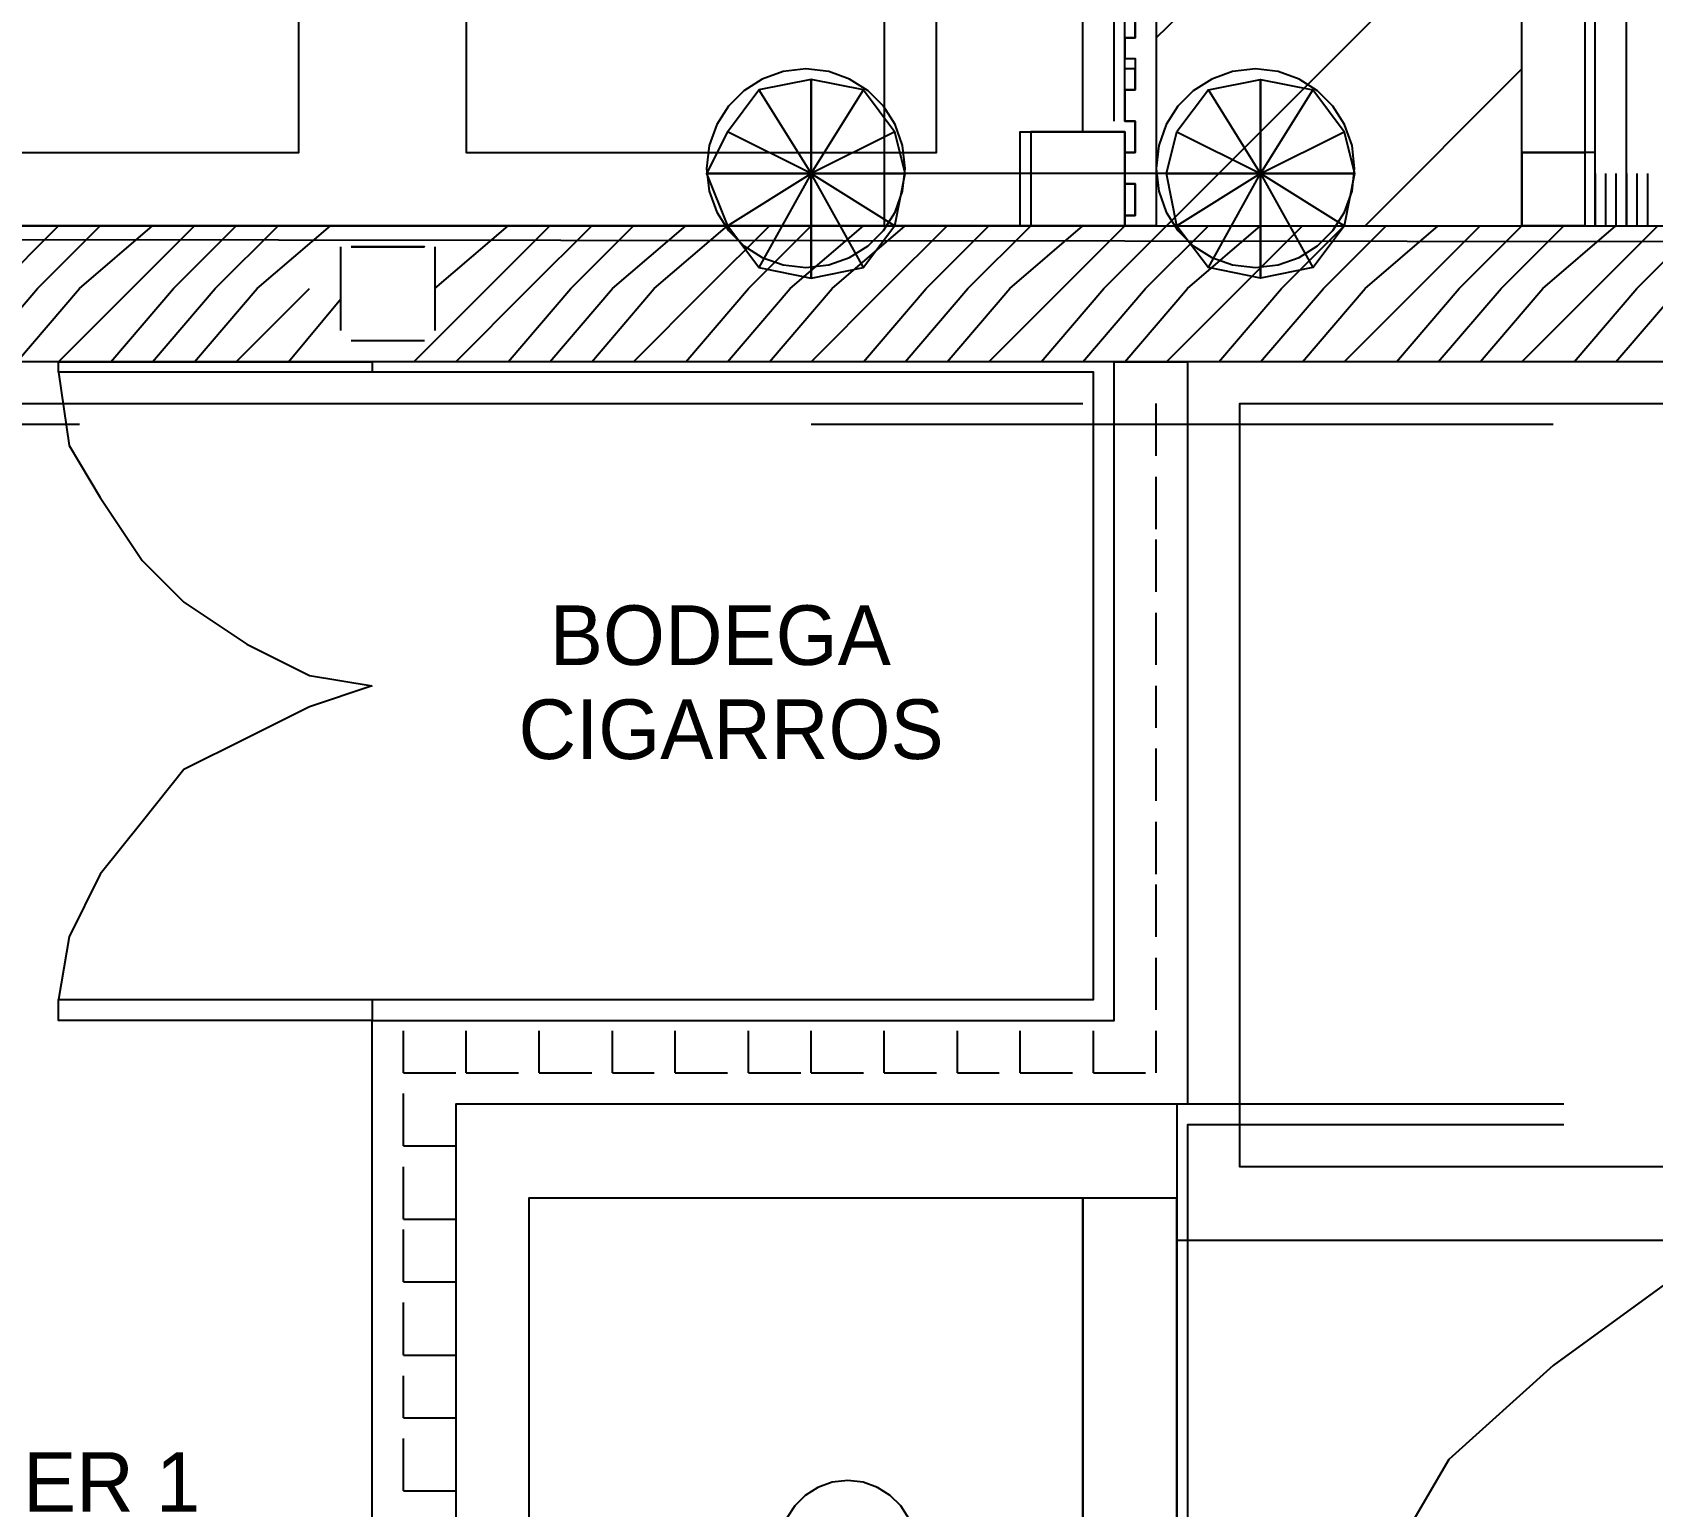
# Model space of a CAD drawing. Header units: metres. Extents: x 1 to 213, y 1 to 147.
# Drawn here: x 83.113 to 84.753, y 97.139 to 98.631 of the extents above; entities that cross this region are included whole.
import ezdxf

# ---------------------------------------------------------------- set-up
doc = ezdxf.new("R2010")
doc.units = ezdxf.units.M
doc.layers.add('00-BASE-ARQUITECTURA', color=8, linetype='Continuous')
doc.layers.add('00-BASE-TEXTO', color=8, linetype='Continuous')

msp = doc.modelspace()

# ---------------------------------------------------------------- linework, layer by layer
at = {"layer": '00-BASE-ARQUITECTURA'}
for points in [[(84.6949, 98.5096), (84.6949, 101.0073), (80.4615, 101.0073), (80.5144, 101.0073), (74.0798, 101.0073), (74.0269, 101.0073), (70.6402, 100.9861), (70.6402, 100.0442)], [(84.6208, 98.5096), (84.6208, 100.9332), (80.5356, 100.9332), (80.5356, 99.441), (73.9528, 99.441), (73.9528, 100.9332), (70.7143, 100.912), (70.7143, 100.0442)], [(84.6208, 98.4355), (84.6208, 100.9332), (80.5356, 100.9332), (80.5356, 99.441), (77.4241, 99.441), (73.9528, 99.441), (73.9528, 100.9332), (72.4394, 100.9332)], [(84.1763, 98.5308), (84.1763, 99.1764)], [(84.208, 98.5414), (84.208, 99.1764)], [(84.2186, 98.5414), (84.2186, 99.1552)], [(84.2503, 98.626), (84.6208, 98.9859)], [(84.2609, 98.4355), (84.6208, 98.7954)], [(84.7266, 98.4355), (84.7266, 98.7213)], [(84.2292, 98.6578), (84.2292, 98.626), (84.2186, 98.626), (84.2186, 98.6049), (84.2292, 98.6049), (84.2292, 98.5731), (84.2186, 98.5731), (84.2186, 98.5414), (84.2292, 98.5414), (84.2292, 98.5096), (84.2186, 98.5096), (84.2186, 98.4779), (84.2292, 98.4779), (84.2292, 98.4461), (84.2186, 98.4461), (84.2186, 98.4355), (84.2186, 98.4461), (84.2292, 98.4461), (84.2292, 98.4779), (84.2186, 98.4779), (84.2186, 98.5096), (84.2292, 98.5096), (84.2292, 98.5414), (84.2186, 98.5414), (84.2186, 98.5731), (84.2292, 98.5731), (84.2292, 98.5943), (84.2186, 98.5943), (84.2186, 98.626), (84.2292, 98.626), (84.2292, 98.6578)], [(83.8958, 98.3932), (83.9189, 98.3959), (83.94, 98.4034), (83.9587, 98.4153), (83.9743, 98.4309), (83.9861, 98.4495), (83.9937, 98.4707), (83.9963, 98.4937), (83.9937, 98.5168), (83.9861, 98.538), (83.9743, 98.5566), (83.9587, 98.5722), (83.94, 98.5841), (83.9189, 98.5916), (83.8958, 98.5943), (83.8728, 98.5916), (83.8516, 98.5841), (83.8329, 98.5722), (83.8174, 98.5566), (83.8055, 98.538), (83.7979, 98.5168), (83.7953, 98.4937), (83.7979, 98.4707), (83.8055, 98.4495), (83.8174, 98.4309), (83.8329, 98.4153), (83.8516, 98.4034), (83.8728, 98.3959), (83.8958, 98.3932)], [(84.3509, 98.3932), (84.3739, 98.3959), (84.3951, 98.4034), (84.4138, 98.4153), (84.4293, 98.4309), (84.4412, 98.4495), (84.4488, 98.4707), (84.4514, 98.4937), (84.4488, 98.5168), (84.4412, 98.538), (84.4293, 98.5566), (84.4138, 98.5722), (84.3951, 98.5841), (84.3739, 98.5916), (84.3509, 98.5943), (84.3278, 98.5916), (84.3067, 98.5841), (84.288, 98.5722), (84.2724, 98.5566), (84.2606, 98.538), (84.253, 98.5168), (84.2503, 98.4937), (84.253, 98.4707), (84.2606, 98.4495), (84.2724, 98.4309), (84.288, 98.4153), (84.3067, 98.4034), (84.3278, 98.3959), (84.3509, 98.3932)], [(84.462, 98.4355), (84.6208, 98.5943)], [(83.8482, 98.5731), (83.9011, 98.4884), (83.8164, 98.5308), (83.8482, 98.5731)], [(83.9011, 98.5837), (83.8482, 98.5731), (83.9011, 98.4884), (83.9011, 98.5837)], [(83.9011, 98.4884), (83.954, 98.5731), (83.9011, 98.5837), (83.9011, 98.4884)], [(83.9858, 98.5308), (83.9011, 98.4884), (83.954, 98.5731), (83.9858, 98.5308)], [(84.2715, 98.5308), (84.3562, 98.4884), (84.3033, 98.5731), (84.2715, 98.5308)], [(84.3562, 98.4884), (84.3033, 98.5731), (84.3562, 98.5837), (84.3562, 98.4884)], [(84.3562, 98.5837), (84.4091, 98.5731), (84.3562, 98.4884), (84.3562, 98.5837)], [(84.4091, 98.5731), (84.3562, 98.4884), (84.4409, 98.5308), (84.4091, 98.5731)], [(83.9011, 98.4884), (83.8164, 98.5308), (83.7953, 98.4884), (83.9011, 98.4884)], [(83.9963, 98.4884), (83.9858, 98.5308), (83.9011, 98.4884), (83.9963, 98.4884)], [(84.2609, 98.4884), (84.2715, 98.5308), (84.3562, 98.4884), (84.2609, 98.4884)], [(84.3562, 98.4884), (84.4409, 98.5308), (84.4514, 98.4884), (84.3562, 98.4884)], [(83.7953, 98.4884), (83.8164, 98.4355), (83.9011, 98.4884), (83.7953, 98.4884)], [(83.8164, 98.4355), (83.9011, 98.4884), (83.8482, 98.3932), (83.8164, 98.4355)], [(83.9011, 98.4884), (83.8482, 98.3932), (83.9011, 98.3826), (83.9011, 98.4884)], [(83.9011, 98.3826), (83.954, 98.3932), (83.9011, 98.4884), (83.9011, 98.3826)], [(83.954, 98.3932), (83.9011, 98.4884), (83.9858, 98.4355), (83.954, 98.3932)], [(83.9011, 98.4884), (83.9858, 98.4355), (83.9963, 98.4884), (83.9011, 98.4884)], [(84.3562, 98.4884), (83.9011, 98.4884)], [(84.3562, 98.4884), (84.2715, 98.4355), (84.2609, 98.4884), (84.3562, 98.4884)], [(84.3033, 98.3932), (84.3562, 98.4884), (84.2715, 98.4355), (84.3033, 98.3932)], [(84.3562, 98.3826), (84.3033, 98.3932), (84.3562, 98.4884), (84.3562, 98.3826)], [(84.4514, 98.4884), (84.4409, 98.4355), (84.3562, 98.4884), (84.4514, 98.4884)], [(84.4409, 98.4355), (84.3562, 98.4884), (84.4091, 98.3932), (84.4409, 98.4355)], [(84.3562, 98.4884), (84.4091, 98.3932), (84.3562, 98.3826), (84.3562, 98.4884)], [(84.6949, 98.4884), (84.6949, 98.4779), (84.6949, 98.4673), (84.6949, 98.4567), (84.6949, 98.4461), (84.6949, 98.4355)], [(84.6949, 98.4884), (84.6949, 98.4779), (84.6949, 98.4673), (84.6949, 98.4567), (84.6949, 98.4461), (84.6949, 98.4355)], [(84.7054, 98.4884), (84.7054, 98.4779), (84.7054, 98.4673), (84.7054, 98.4567), (84.7054, 98.4461), (84.7054, 98.4355)], [(84.7054, 98.4884), (84.7054, 98.4779), (84.7054, 98.4673), (84.7054, 98.4567), (84.7054, 98.4461), (84.7054, 98.4355)], [(84.716, 98.4884), (84.716, 98.4779), (84.716, 98.4673), (84.716, 98.4567), (84.716, 98.4461), (84.716, 98.4355)], [(84.716, 98.4884), (84.716, 98.4779), (84.716, 98.4673), (84.716, 98.4567), (84.716, 98.4461), (84.716, 98.4355)], [(84.7266, 98.4884), (84.7266, 98.4779), (84.7266, 98.4673), (84.7266, 98.4567), (84.7266, 98.4461), (84.7266, 98.4355)], [(84.7266, 98.4884), (84.7266, 98.4779), (84.7266, 98.4673), (84.7266, 98.4567), (84.7266, 98.4461), (84.7266, 98.4355)], [(84.7372, 98.4884), (84.7372, 98.4779), (84.7372, 98.4673), (84.7372, 98.4567), (84.7372, 98.4461), (84.7372, 98.4355)], [(84.7372, 98.4884), (84.7372, 98.4779), (84.7372, 98.4673), (84.7372, 98.4567), (84.7372, 98.4461), (84.7372, 98.4355)], [(84.7478, 98.4884), (84.7478, 98.4779), (84.7478, 98.4673), (84.7478, 98.4567), (84.7478, 98.4461), (84.7478, 98.4355)], [(84.7478, 98.4884), (84.7478, 98.4779), (84.7478, 98.4673), (84.7478, 98.4567), (84.7478, 98.4461), (84.7478, 98.4355)], [(72.2171, 98.4355), (88.9388, 98.4355), (88.9388, 96.5835), (89.4362, 96.5835), (89.4362, 95.6839), (88.9811, 95.6839), (88.9811, 93.6519), (88.8012, 93.6519), (88.8012, 93.6836), (85.3404, 93.6836), (84.3138, 93.6836), (84.3138, 93.7048), (83.573, 93.7048), (83.573, 92.3501), (80.1652, 92.3501), (80.1652, 93.6836), (78.3766, 93.6836), (78.3766, 92.3819), (73.4554, 92.3819), (73.4554, 93.6836), (72.2277, 93.6836), (72.2171, 98.4355)], [(72.2171, 98.4355), (88.9599, 98.4355), (88.9599, 96.5835), (89.4573, 96.5835), (89.4573, 95.6839), (88.9917, 95.6839), (88.9917, 93.6413), (88.8223, 93.6413), (88.8223, 93.6836), (85.351, 93.6836), (84.3244, 93.6836), (84.3244, 93.7048), (83.5836, 93.7048), (83.5836, 92.3395), (80.1652, 92.3395), (80.1652, 93.6836), (78.3766, 93.6836), (78.3766, 92.3819), (73.4554, 92.3819), (73.4554, 93.6836), (72.2277, 93.6836), (72.2171, 98.4355)], [(72.2171, 98.4355), (88.9599, 98.4355), (88.9917, 93.6413), (88.8223, 93.6413), (88.8223, 93.6836), (85.351, 93.6836), (84.3244, 93.6836), (84.3244, 93.7048), (83.5836, 93.7048), (83.5836, 92.3395), (80.1652, 92.3395), (80.1652, 93.6836), (78.3766, 93.6836), (78.3766, 92.3819), (73.4554, 92.3819), (73.4554, 93.6836), (72.2277, 93.6836), (72.2171, 98.4355)], [(72.2171, 98.4355), (88.9599, 98.4144), (88.9599, 96.5835), (89.4573, 96.5835), (89.4573, 95.6839), (88.9917, 95.6839), (88.9917, 93.6413), (88.8223, 93.6413), (88.8223, 93.6836), (85.351, 93.6836), (83.5836, 93.7048), (83.5836, 92.3395), (80.1652, 92.3395), (80.1652, 93.6836), (78.3766, 93.6836), (78.3766, 92.3819), (73.4659, 92.3819), (73.4554, 93.6836), (72.2277, 93.6836), (72.2171, 98.4355)], [(88.9917, 95.6839), (88.9917, 93.6413), (88.8118, 93.6413), (88.8118, 98.2979), (81.2341, 98.2979), (81.2341, 98.4355), (88.9493, 98.4355), (88.9493, 96.4564), (88.9493, 95.8214)], [(82.8216, 98.4355), (84.1128, 98.4355)], [(83.0121, 98.2979), (83.0756, 98.372), (83.1391, 98.4355)], [(83.0544, 98.2979), (83.1179, 98.372), (83.1814, 98.4355)], [(83.0862, 98.4355), (83.1497, 98.4355)], [(83.0968, 98.2979), (83.1603, 98.372), (83.2343, 98.4355)], [(83.1391, 98.2979), (83.2132, 98.372), (83.2767, 98.4355)], [(83.1814, 98.4355), (83.2449, 98.4355)], [(83.192, 98.2979), (83.2555, 98.372), (83.319, 98.4355)], [(83.2343, 98.2979), (83.2978, 98.372), (83.3614, 98.4355)], [(83.2767, 98.4355), (83.3402, 98.4355)], [(83.2767, 98.2979), (83.3402, 98.372), (83.4143, 98.4355)], [(83.3719, 98.4355), (83.4249, 98.4355)], [(83.4566, 98.4355), (83.5201, 98.4355)], [(83.4989, 98.2979), (83.5201, 98.3191), (83.573, 98.372), (83.6365, 98.4355)], [(83.5201, 98.372), (83.5942, 98.4355)], [(83.5413, 98.2979), (83.6154, 98.372), (83.6789, 98.4355)], [(83.5518, 98.4355), (83.6154, 98.4355)], [(83.5942, 98.2979), (83.6577, 98.372), (83.7212, 98.4355)], [(83.6365, 98.2979), (83.7, 98.372), (83.7741, 98.4355)], [(83.6471, 98.4355), (83.7106, 98.4355)], [(83.6789, 98.2979), (83.7423, 98.372), (83.8164, 98.4355)], [(83.7212, 98.2979), (83.7953, 98.372), (83.8588, 98.4355)], [(83.7423, 98.4355), (83.8058, 98.4355)], [(83.7741, 98.2979), (83.8376, 98.372), (83.9011, 98.4355)], [(83.8164, 98.2979), (83.8799, 98.372), (83.954, 98.4355)], [(83.8376, 98.4355), (83.9011, 98.4355)], [(83.8588, 98.2979), (83.9223, 98.372), (83.9963, 98.4355)], [(83.9011, 98.2979), (83.9752, 98.372), (84.0387, 98.4355)], [(83.9329, 98.4355), (83.9963, 98.4355)], [(83.954, 98.2979), (84.0175, 98.372), (84.081, 98.4355)], [(83.9963, 98.2979), (84.0598, 98.372), (84.1234, 98.4355)], [(84.0281, 98.4355), (84.081, 98.4355)], [(84.0387, 98.2979), (84.1022, 98.372), (84.1763, 98.4355)], [(84.081, 98.2979), (84.1551, 98.372), (84.2186, 98.4355)], [(84.1128, 98.4355), (84.1763, 98.4355)], [(84.1339, 98.2979), (84.1974, 98.372), (84.2609, 98.4355)], [(84.1763, 98.2979), (84.2398, 98.372), (84.3033, 98.4355)], [(84.208, 98.4355), (84.2715, 98.4355)], [(84.2186, 98.2979), (84.2821, 98.372), (84.3562, 98.4355)], [(84.2609, 98.2979), (84.335, 98.372), (84.3985, 98.4355)], [(84.3033, 98.4355), (84.3668, 98.4355)], [(84.3138, 98.2979), (84.3774, 98.372), (84.4409, 98.4355)], [(84.3562, 98.2979), (84.4197, 98.372), (84.4832, 98.4355)], [(84.3985, 98.4355), (84.462, 98.4355)], [(84.3985, 98.2979), (84.462, 98.372), (84.5361, 98.4355)], [(84.4409, 98.2979), (84.5149, 98.372), (84.5784, 98.4355)], [(84.4938, 98.4355), (84.5573, 98.4355)], [(84.4938, 98.2979), (84.5573, 98.372), (84.6208, 98.4355)], [(84.5361, 98.2979), (84.5996, 98.372), (84.6631, 98.4355)], [(84.5784, 98.2979), (84.6419, 98.372), (84.716, 98.4355)], [(84.589, 98.4355), (84.6525, 98.4355)], [(84.6208, 98.2979), (84.6949, 98.372), (84.7583, 98.4355)], [(84.6737, 98.2979), (84.7372, 98.372), (84.8007, 98.4355)], [(84.6843, 98.4355), (84.7372, 98.4355)], [(84.716, 98.2979), (84.7795, 98.372), (84.843, 98.4355)], [(83.4249, 98.3297), (83.4249, 98.4144)], [(83.4249, 98.3297), (83.4249, 98.4144)], [(83.5095, 98.4144), (83.5095, 98.4144), (83.4354, 98.4144)], [(83.4354, 98.4144), (83.5095, 98.4144)], [(83.5201, 98.4144), (83.5201, 98.3297)], [(83.5201, 98.4144), (83.5201, 98.3297)], [(83.319, 98.2979), (83.3931, 98.372)], [(83.3719, 98.2979), (83.4249, 98.3615)], [(83.5095, 98.3191), (83.4354, 98.3191)], [(83.5095, 98.3191), (83.4354, 98.3191)], [(81.2976, 95.2923), (83.4566, 95.2923), (83.4566, 97.6312), (84.208, 97.6312), (84.208, 98.2979), (84.2821, 98.2979), (84.2821, 97.5465), (83.5413, 97.5465), (83.5413, 95.2923), (84.2821, 95.2923), (84.2821, 95.2182), (81.2024, 95.2182), (81.2024, 97.1338), (81.2976, 97.1338), (81.2976, 95.2923)], [(83.4566, 97.6312), (84.208, 97.6312), (84.208, 98.2979), (83.4566, 98.2979)], [(83.1391, 98.2874), (83.1497, 98.2133), (83.1814, 98.1604), (83.2238, 98.0969), (83.2661, 98.0545), (83.3296, 98.0122), (83.3931, 97.9804), (83.4566, 97.9699)], [(83.4566, 97.6524), (84.1869, 97.6524), (84.1869, 98.2874), (83.4566, 98.2874)], [(83.0438, 98.2556), (84.1763, 98.2556)], [(84.2503, 98.2027), (84.2503, 98.2556)], [(84.3668, 98.2556), (84.5467, 98.2556)], [(84.7372, 98.2556), (85.859, 98.2556)], [(83.1603, 98.2344), (82.049, 98.2344)], [(84.6525, 98.2344), (83.9011, 98.2344)], [(84.2503, 98.1286), (84.2503, 98.1815)], [(84.2503, 98.0651), (84.2503, 98.118)], [(84.2503, 97.991), (84.2503, 98.0439)], [(83.4566, 97.9699), (83.3931, 97.9487), (83.3296, 97.9169), (83.2661, 97.8852), (83.2238, 97.8323), (83.1814, 97.7794), (83.1497, 97.7159), (83.1391, 97.6524)], [(84.2503, 97.9275), (84.2503, 97.9699)], [(84.2503, 97.8535), (84.2503, 97.9064)], [(84.2503, 97.7794), (84.2503, 97.8323)], [(84.2503, 97.7159), (84.2503, 97.7688)], [(84.2503, 97.6418), (84.2503, 97.6947)], [(83.4883, 97.5783), (83.4883, 97.6206)], [(83.5518, 97.5783), (83.5518, 97.6206)], [(83.6259, 97.5783), (83.6259, 97.6206)], [(83.7, 97.5783), (83.7, 97.6206)], [(83.7635, 97.5783), (83.7635, 97.6206)], [(83.8376, 97.5783), (83.8376, 97.6206)], [(83.9011, 97.5783), (83.9011, 97.6206)], [(83.9752, 97.5783), (83.9752, 97.6206)], [(84.0493, 97.5783), (84.0493, 97.6206)], [(84.1128, 97.5783), (84.1128, 97.6206)], [(84.1869, 97.5783), (84.1869, 97.6206)], [(84.2503, 97.5783), (84.2503, 97.6206)], [(83.4883, 97.5783), (83.5413, 97.5783)], [(83.5518, 97.5783), (83.6048, 97.5783)], [(83.6259, 97.5783), (83.6789, 97.5783)], [(83.7, 97.5783), (83.7423, 97.5783)], [(83.7635, 97.5783), (83.8164, 97.5783)], [(83.8376, 97.5783), (83.8905, 97.5783)], [(83.9011, 97.5783), (83.954, 97.5783)], [(83.9752, 97.5783), (84.0281, 97.5783)], [(84.0493, 97.5783), (84.0916, 97.5783)], [(84.1128, 97.5783), (84.1657, 97.5783)], [(84.1869, 97.5783), (84.2398, 97.5783)], [(83.4883, 97.5042), (83.4883, 97.5571)], [(84.6631, 97.5465), (84.2715, 97.5465), (84.2715, 97.0491)], [(84.6631, 97.5254), (84.2821, 97.5254), (84.2821, 97.0385)], [(83.4883, 97.5042), (83.5413, 97.5042)], [(83.4883, 97.4301), (83.4883, 97.483)], [(83.4883, 97.4301), (83.5413, 97.4301)], [(83.4883, 97.3666), (83.4883, 97.4195)], [(84.2715, 97.4089), (84.8853, 97.4089), (84.8748, 97.3031), (84.8536, 97.2079), (84.8113, 97.1126), (84.7478, 97.0174), (84.6737, 96.9433), (84.5784, 96.8798), (84.4832, 96.8375), (84.3774, 96.8163), (84.2715, 96.8057)], [(83.4883, 97.3666), (83.5413, 97.3666)], [(84.7689, 97.3666), (84.6525, 97.2819), (84.5467, 97.1867), (84.4726, 97.0597), (84.4197, 96.9327), (84.3985, 96.7845), (84.3985, 96.6469), (84.4197, 96.5094), (84.4409, 96.4564)], [(83.4883, 97.2925), (83.4883, 97.3455)], [(83.4883, 97.2925), (83.5413, 97.2925)], [(83.4883, 97.229), (83.4883, 97.2714)], [(83.4883, 97.229), (83.5413, 97.229)], [(83.4883, 97.1549), (83.4883, 97.2079)], [(83.9999, 97.127), (83.9918, 97.1398), (83.9812, 97.1504), (83.9684, 97.1585), (83.9539, 97.1637), (83.9381, 97.1655), (83.9224, 97.1637), (83.9079, 97.1585), (83.8951, 97.1504), (83.8845, 97.1398), (83.8763, 97.127)], [(83.4883, 97.1549), (83.5413, 97.1549)]]:
    msp.add_lwpolyline(points, dxfattribs=at)
for points in [[(82.684, 99.3245), (84.2503, 99.3245), (84.2503, 98.4355), (82.684, 98.4355)], [(83.3825, 99.0599), (82.9063, 99.0599), (82.9063, 98.5096), (83.3825, 98.5096)], [(84.0281, 99.0599), (83.5518, 99.0599), (83.5518, 98.5096), (84.0281, 98.5096)], [(83.9752, 98.4355), (82.9698, 98.4355), (82.9698, 98.7848), (83.9752, 98.7848)], [(85.2875, 98.4355), (85.2875, 98.753), (84.6843, 98.753), (84.6843, 98.4355)], [(84.2186, 98.4355), (84.1128, 98.4355), (84.1128, 98.5308), (84.2186, 98.5308)], [(84.2186, 98.4355), (84.2186, 98.5308), (84.1234, 98.5308), (84.1234, 98.4355)], [(84.6208, 98.4355), (84.6208, 98.5096), (84.6843, 98.5096), (84.6843, 98.4355)], [(84.6208, 98.4355), (84.6949, 98.4355), (84.6949, 98.5096), (84.6208, 98.5096)], [(83.4566, 98.2874), (83.1391, 98.2874), (83.1391, 98.2979), (83.4566, 98.2979)], [(85.6368, 98.2556), (85.6368, 97.483), (84.335, 97.483), (84.335, 98.2556)], [(83.4566, 97.6312), (83.1391, 97.6312), (83.1391, 97.6524), (83.4566, 97.6524)], [(84.1763, 96.7634), (84.1763, 97.4513), (83.6154, 97.4513), (83.6154, 96.7634)], [(84.2715, 97.4513), (84.1763, 97.4513), (84.1763, 96.7634), (84.2715, 96.7634)]]:
    msp.add_lwpolyline(points, close=True, dxfattribs=at)

# ---------------------------------------------------------------- texts
at = {"layer": '00-BASE-TEXTO'}
for s, p in [('BODEGA', (83.6365, 97.991)), ('CIGARROS', (83.6048, 97.8958)), ('COOLER 1', (82.8745, 97.1338))]:
    msp.add_text(s, height=0.06035, dxfattribs=at).set_placement(p)

doc.saveas('drawing.dxf')
